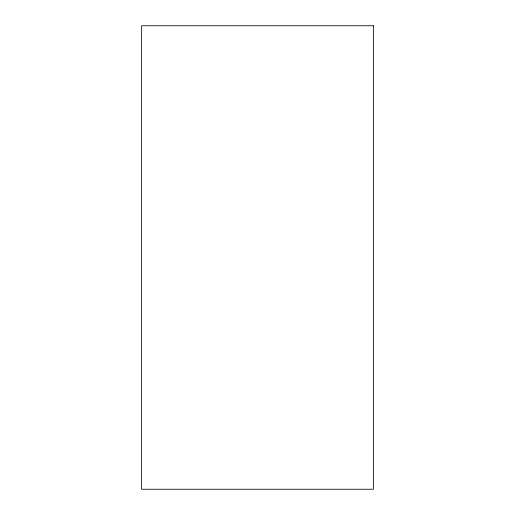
<?xml version="1.0" encoding="UTF-8"?>
<svg xmlns="http://www.w3.org/2000/svg" width="515" height="515" viewBox="0 0 515 515"><rect width="100%" height="100%" fill="white"/><g stroke="black" fill="none" stroke-linecap="round" stroke-linejoin="round"><path stroke-width="0.77" d="M373.375 25.75L141.625 25.75L141.625 489.25L373.375 489.25L373.375 25.75"/></g></svg>
